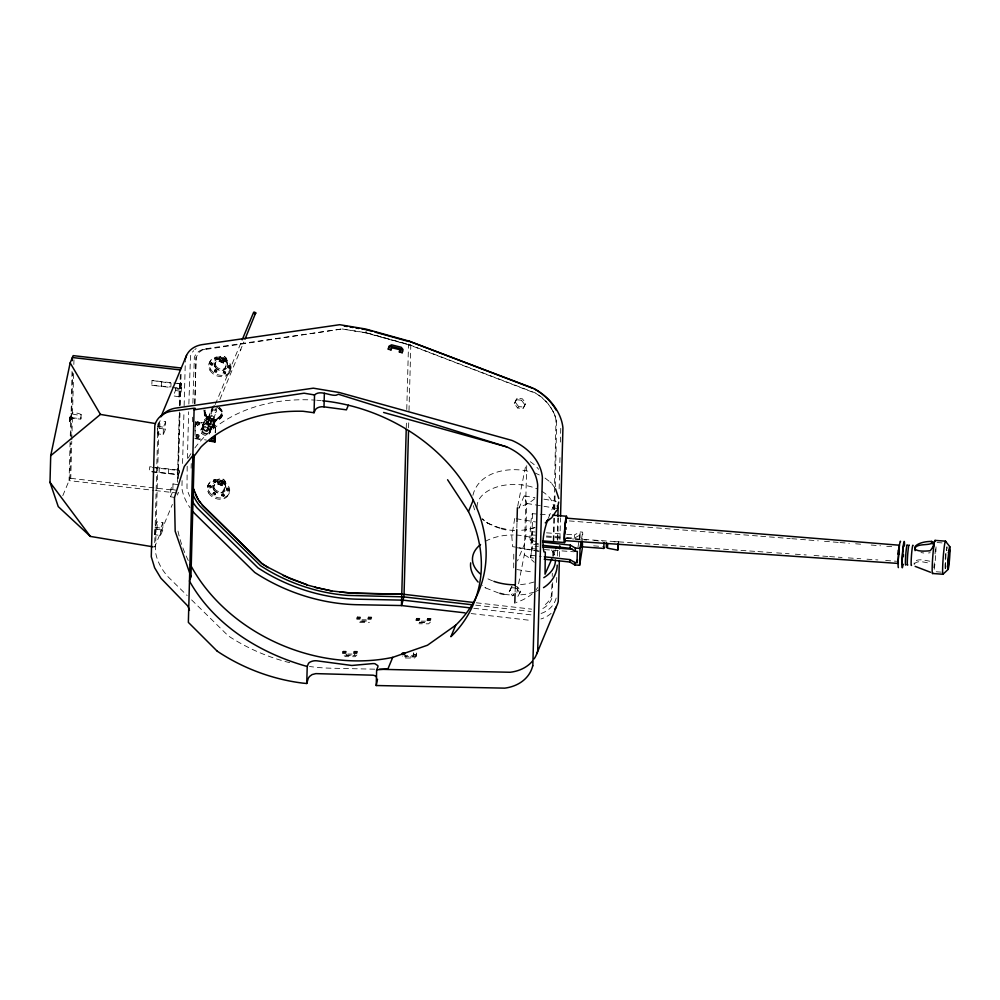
<?xml version="1.0" encoding="UTF-8"?>
<svg xmlns="http://www.w3.org/2000/svg" width="1000" height="1000" viewBox="0 0 1000 1000"><rect width="100%" height="100%" fill="white"/><g stroke="black" fill="none" stroke-linecap="round" stroke-linejoin="round"><path stroke-width="0.75" stroke-dasharray="5 3.75" d="M929.812 561.225C925.975 560.575 914.475 557.238 914.35 563.9M69.425 421.712L69.525 417.825L71.125 413.975L71.662 417.975L69.425 421.712L71.662 417.975M70.062 421.825L70.163 417.938L71.762 414.075M70.113 441.95L69.062 480.625L153.95 490.387M70.275 435.763L70.7 420.3M72.013 371.463L71.025 418.075L70.925 413.738C91.988 418.263 74.775 410.262 70.875 413.725M62.8 495.675L69.85 478.738L70.812 443.162M70.975 436.975L72.713 372.675M81.075 414.438L80.962 418.738L72.162 417.725L72.287 413.3M69.85 478.738L70.763 478.338L71.762 441.337M71.8 439.8L73.625 372.212M73.838 364.487L73.963 359.862M72.175 417.612L70.763 418.025L80.825 419.188L80.938 414.888M177.625 469.963L149.713 466.737L149.475 471.488L177.512 474.263C182.688 472.738 175.588 464.562 177.562 474.15M152.037 380.513L171.025 383.175L170.9 387.475L151.8 385.262L152.037 380.513L172.2 382.837M154.787 534.637L154.987 527.175L157.238 521.775L162.95 522.725L162.75 530.188L160.5 535.588L154.787 534.637L157.037 529.237L157.238 521.775M157.513 433.725L157.713 426.262L159.963 420.863L165.675 421.825L165.475 429.275L163.225 434.675L157.513 433.725L159.762 428.325L159.963 420.863M157.925 423.975L154.613 547.087L172.375 504.425M158.963 422.375L155.475 551.912A55.825 43.513 22.6 0 0 168.25 577L187.162 595.55M159.137 472.612L159.25 468.3M161.462 386.375L161.588 382.075M160.5 535.588L160.712 528.125L162.95 522.725M163.225 434.675L163.425 427.212L165.675 421.825M168.575 473.7L168.7 469.4M174.838 497.475L170.55 496.763L170.75 489.3L173 483.9L178.713 484.85M173 483.9L172.8 491.362L170.55 496.763M177.15 383.237L181.438 383.95L181.238 391.413L178.988 396.812L173.275 395.863L175.525 390.462L175.6 387.475M178.988 396.812L179.188 389.35L181.438 383.95M172.087 387.137L179.838 388.038C178.363 380.925 183.363 382.65 180.975 388.638L175.125 387.962M177.4 482.137L179.288 412.013M179.462 405.775L180.3 374.613M177.763 478.125L179.537 412.675M179.737 404.888L180.538 375.275M178.238 478.663L180 413.212M180.212 405.412L181.062 374.25M178.775 474.412L178.9 469.988M180.975 388.638L181.225 383.762M182.1 480.637L181.9 488.438A55.825 43.513 22.6 0 0 189.988 507.663M182.562 463.475L183.962 411.962M184.125 405.725L185.35 360.462M187.188 466.213L186.988 488.225A51.962 40.487 22.6 0 0 189.7 496.312M187.4 458.438L188.65 411.825M188.863 404.062L190.487 356.075A23.112 18.012 22.6 0 1 193.688 350.712M191.125 468.2L191.25 463.562M192.375 421.812L192.5 417.175M192.875 403.263L194.338 357.463A19.013 14.812 22.6 0 1 204.188 348.988L342.762 328.85L202.787 349.862L206.762 348.688M194.8 403.888L196.05 357.575L198.75 352.575L202.85 349.712M194.862 403.738L196.112 357.425M194.988 426.875L195.075 423.825M195 431.062L195.25 422.013M195.438 421.575L194.988 438.162L206.488 440.075M196.05 437.062L196.513 434.8L197.825 434.4L199.1 435.225L199.062 436.45L197.325 437.887L196.05 437.062L196.513 434.8M196.388 424.575L196.85 422.3L198.162 421.9L199.438 422.738L199.4 423.963L197.662 425.4L196.388 424.575L196.85 422.3M198.637 437.488L199.1 435.225M198.975 425L199.438 422.738M202.362 425.575L205.138 419.425M202.862 425.65L202.387 424.75M219.412 407.275A9.6 7.475 22.6 0 1 217.5 419.712A9.6 7.475 22.6 0 1 204.037 411.388L204.65 410.712L205.113 420.25M204.65 410.712L204.125 411.45M206.675 430.3L208.938 424.487L212.225 419.575L213.212 419.75L209.925 425.062L208.938 424.888L206.675 430.3L207.675 430.462L209.938 424.65L213.212 419.75M207.312 422.325L209.575 416.5L210.575 416.675L208.312 422.488L207.312 422.325L213.025 405.25M207.675 430.462L206.688 429.888M211.925 427.15L212.387 424.888L213.7 424.487L214.975 425.312L214.5 427.587L211.925 427.15L214.387 421.312L222.1 413.963L214.862 422.212L212.125 427.537L214.887 421.4L222.1 413.963M208.938 424.888L212.225 419.575M212.387 424.888L212.35 426.112L213.625 426.95L214.938 426.55M212.613 427.625L212.638 426.8M212.125 427.537L214.387 421.312M214.5 427.587L214.975 425.312M214.862 422.212L214.887 421.4M215.175 432.9L215.562 424.925L196.875 421.812M215.362 432.463L215.562 424.925M214.375 422.137L221.612 413.875M406.25 428.137L406.425 421.912M406.763 409.462L408.525 344.1M408.537 427.812L408.775 421.438M409 410.675L410.825 345.112L366.3 332.762L341.962 328.938L365.875 332.912L410.012 345.175L535.9 393.4A38.475 28.65 34.7 0 1 556.638 421.25L555.275 487.875M513.763 554.175L513.7 568.987M515.112 591.987L515.288 585.75M516.838 528.038L517.013 521.8M516.9 592.375L524.312 554.8L526.75 464.338M518.875 508.512L523.625 497.113A6.288 1.137 -80.6 0 1 524.325 495.988L526.763 503.438L525.788 537.35L524.225 544.663L517.5 560.875M533.675 558.038L530.662 557.712L532.163 546.25L538.362 546.712M538.562 544.85L531.025 544.012L532.55 531.788L535.65 532.013M530.662 557.712L532.163 546.25M531.025 544.012L532.55 531.788M552.013 584.138L551.213 596.613A32.75 24.388 34.7 0 1 542.75 606.213M552.225 576.388L552.3 573.275M552.762 556.213L552.938 550M553.188 540.688L553.812 517.413M554.025 509.65L555.975 419.975M552.725 582.663L551.775 598.425M553.438 556.25L553.6 550.025M553.85 540.712L554.487 517.4M554.688 509.625L555.075 495.637M557.263 539.538L557.85 517.913M556.613 582.438L556.775 576.2M557.325 555.925L557.487 549.688M557.737 540.337L558.375 516.938M559.138 488.875L560.013 456.125M560.4 442.088L560.862 424.938M559.45 556.613L559.625 550.413M559.913 539.562L560.5 517.85M566.613 537.525L574.362 538.112L574.45 534.9L580 531.938L582.638 532.125A19.7 1.238 -85.7 0 1 582.65 540.288M579.2 539.575L580 531.938A19.7 1.238 -85.7 0 1 580.013 540.087M914.137 564.375L914.175 562.888M227.45 365.737C228.925 358.275 218.912 354.525 214.913 360.863M226.05 488.325L224.913 483.088L222.362 480.55M214.662 405.913C209.537 410.238 215.712 414.7 216.325 408.05M215.138 410.925L214.225 409.675L212.875 410.225M181.1 388.188L179.887 387.925M946.012 553.612L945.525 566.075L946.275 562.087M365.875 332.912L366.225 329.675M210.15 364.787L210.662 362.9L211.812 362.663L212.662 364.412L211.15 365.55L210.15 364.787L210.662 362.9M212.3 365.312L212.812 363.413M214.775 359.275L215.287 357.388L216.438 357.15L217.288 358.913L215.775 360.037L214.775 359.275L215.287 357.388M214.325 371.812L214.838 369.925L215.975 369.688L216.838 371.45L215.325 372.575L214.325 371.812L214.838 369.925M216.912 359.8L217.425 357.912M216.462 372.337L216.975 370.45M223.575 360.788L224.088 358.9L226.225 359.425L225.712 361.312L224.575 361.55L223.575 360.788L224.338 358.9L223.775 357.962M223.95 359.9C222.3 355.838 220.9 361.275 224.95 360.662L226.088 360.425M223.125 373.325L223.637 371.438L224.775 371.2L225.637 372.962L224.125 374.087L223.125 373.325L223.637 371.438M225.712 361.312L226.225 359.425M208.75 487.375L209.262 485.487L210.4 485.25L211.262 487L209.75 488.137L208.75 487.375L209.262 485.487M225.263 373.85L225.775 371.962M227.75 367.825L228.263 365.925L229.4 365.688L230.263 367.45L228.75 368.575L227.75 367.825L228.263 365.925M210.888 487.9L211.4 486M213.375 481.863L213.888 479.975L215.025 479.738L215.888 481.5L214.375 482.625L213.375 481.863L213.888 479.975M229.887 368.338L230.4 366.45M212.925 494.4L213.438 492.512L214.575 492.275L215.425 494.038L213.925 495.163L212.925 494.4L213.438 492.512M215.512 482.388L216.025 480.5M215.062 494.925L215.575 493.038M222.175 483.375L222.688 481.488L224.825 482.013L224.312 483.9L222.175 483.375C224.9 478.125 214.75 480.087 213.512 483.45M221.775 480.312C218.35 480.387 222.45 485.025 222.688 481.488M221.713 495.913L222.225 494.025L223.375 493.787L224.225 495.55L222.712 496.675L221.713 495.913L222.225 494.025M224.312 483.9L224.825 482.013M223.863 496.438L224.375 494.55M226.337 490.412L226.85 488.512L228 488.275L228.85 490.037L227.338 491.163L226.337 490.412L226.85 488.512M228.475 490.925L228.988 489.038M578.025 546.962L578.962 541.05M581.462 539.525L582.638 532.125M472.912 495.35C478.512 471.213 510.312 465.938 530.925 471.962M223.175 357.725L222.113 359.025L224.288 359.15M224.088 359.65L223.988 358.888M220.613 480.85L221.412 482.188L222.887 481.737M222.675 482.238L221.875 480.9L220.4 481.35M517.688 506.262L525.988 464.175M618.138 542.325L618.325 541.65L612.375 541.925M514.725 518.488L511.8 536.15L512.625 546.65L533.362 550.125M946.425 550.65L946.762 549.625L946.938 550.8M151.8 385.262L170.525 386.962M208.312 422.488L214.025 405.425M556.188 598.038L555.475 600.275A38.388 28.6 34.7 0 1 540.55 613.625M346.388 654.013L345.838 655.525L354.25 655.588L354.8 654.062M414.038 655.413L413.488 656.925L405.075 656.875L405.625 655.35L414.038 655.413L413.612 653L416.388 653.012L416.15 656.3L414.363 658.062L404.712 658L402.287 656.213M413.488 656.925L413.612 653M416.15 656.3L416.388 653.012M555.562 549.875L552.975 556.15M209.125 363.4L209.662 362.125M210.3 363.787L211.812 362.663M211.15 365.55L212.662 364.412M214.925 358.275L216.438 357.15M215.775 360.037L217.288 358.913M214.9 364.038L215.5 362.6M214.475 370.812L215.975 369.688M215.325 372.575L216.838 371.45M196.425 423.338L198.162 421.9M223.713 359.787L225.225 358.663M197.662 425.4L199.4 423.963M224.575 361.55L224.95 360.662M225.287 368.088L225.888 366.637M196.088 435.838L197.825 434.4M223.263 372.325L224.775 371.2M197.325 437.887L199.062 436.45M200.763 430.15L201.25 428.975M202.325 426.463L205.25 419.425M224.125 374.087L225.637 372.962M202.2 429.263L207.225 417.188M227.887 366.812L229.4 365.688M208.263 417.5L211.475 409.8M228.75 368.575L230.263 367.45M177.387 495.012L178.512 492.312M215.263 404.475L241.575 341.275M230.162 371.6L230.688 370.325M219.913 399.425L243.837 341.962M240.637 350.188L240.975 349.375M213.325 419.05L216.525 411.35M209.338 431.45L214.363 419.375M209.788 432.925L210.287 431.737M211.312 429.212L214.237 422.175M213.2 427.987L213.625 426.95M207.725 485.988L208.25 484.712M208.888 486.375L210.4 485.25M209.75 488.137L211.262 487M213.512 480.863L215.025 479.738M214.375 482.625L215.888 481.5M213.487 486.625L214.1 485.188M213.062 493.4L214.575 492.275M213.925 495.163L215.425 494.038M222.312 482.375L223.825 481.25M223.162 484.137L224.675 483.013M223.875 490.675L224.475 489.225M221.863 494.913L223.375 493.787M222.712 496.675L224.225 495.55M226.488 489.4L228 488.275M227.338 491.163L228.85 490.037M228.75 494.188L229.288 492.912M366.3 332.762L410.763 345.262L536.112 393.237A36.95 27.525 34.7 0 1 556.025 419.988M410.825 345.112L410.012 345.175M548.438 518L554.963 502.325A6.288 1.137 -80.6 0 1 555.662 501.188L556.125 501.55M532.225 543.1L532.737 535.988L532.225 543.1L538.275 543.55M514.275 403.6L517.112 398.3L522.362 398.8L525.763 403.212L523.9 407.1L522.925 408.512L517.675 408L514.275 403.6L517.112 398.3M522.925 408.512L525.763 403.212M512.038 586.213L510.175 590.112L513.575 594.513L512.6 595.913L509.2 591.512L512.038 586.213L517.3 586.725L520.7 591.125L517.863 596.425L520.7 591.125M516.138 399.7L521.4 400.213L522.362 398.8M517.675 408L518.65 406.6L523.9 407.1M509.2 591.512L510.175 590.112M511.062 587.612L516.325 588.125L517.3 586.725M914.312 563.8C917.913 559.775 925.225 562.65 929.762 563.188M356.912 654.963L355.112 656.712L345.475 656.65L343.05 654.875M430.4 622.075L428.612 623.825L418.963 623.763M416.7 654.788L414.9 656.538L405.262 656.475M574.362 538.112L579.913 535.138M535.65 591.512L539.738 589.625M222.113 359.025L224.2 358.387M211.95 425.925L214.537 426.35M220.712 481.613L222.787 480.975M534.675 527.663L525.95 529.75M534.288 592.15L524.712 594.487L517.137 595.087M928.525 552.987L930.138 552.7M362.038 619.788L366.238 619.812M421.275 621.138L425.487 621.163M361.637 620.913L367.15 620.95M360.087 621.3L368.5 621.35M419.5 622.25L426.4 622.288M419.325 622.65L427.738 622.7M359.712 622.425L369.363 622.487M347.788 654.025L351.987 654.05M413.062 654.513L415.838 654.538M346.012 655.138L355.662 655.2M374.762 669.188L329.95 668.175A156.6 122.05 22.6 0 1 309.45 666.475M566.4 538.188L756.413 551.462M757.962 551.575L775.1 552.775M776.65 552.875L789.112 553.75M795.337 554.188L806.25 554.95M814.038 555.487L828.05 556.475M829.6 556.575L842.062 557.45M848.3 557.888L860.75 558.763M866.988 559.188L877.887 559.95M885.675 560.5L896.575 561.263M937.075 542.525L942.513 542.938M532.325 513.675A13.188 0.825 -85.7 0 1 531.55 533.6A13.188 0.825 -85.7 0 1 530.138 533.212A13.188 0.825 -85.7 0 1 532.325 513.675L549.412 514.95M546.512 532.825L565.138 534.212M566.688 534.325L574.45 534.9M532.463 534.987L535.562 535.225M546.438 536.025L565.05 537.413M546.35 537L573.587 539.025M575.112 539.138L586.688 540M594 540.55L602.788 541.2M530.35 539.987L533.45 540.212M593.625 545.85L602.413 546.5M936.237 571.763L941.675 572.175M532.1 548.675L538.3 549.138M544.513 549.6L574 551.8M569.275 520.925L759.125 536.087M760.688 536.213L790.25 538.575M791.812 538.688L807.375 539.938M808.925 540.062L818.263 540.812M824.488 541.3L838.5 542.425M840.05 542.55L849.388 543.288M855.612 543.787L863.4 544.412M871.175 545.037L880.512 545.775M886.737 546.275L894.525 546.9M504.375 594.45L514.312 595.288M531.112 540.812L538.65 541.638M530.725 555.288L541.263 556.438M173.75 383.013L179.95 383.738M179.462 384.15L181.088 384.338M152.35 467.512L178.762 470.562M152.238 471.812L178.588 474.85M70.763 478.338L174.338 490.238M155.5 490.562L177.1 493.05M476.312 602.788L531.663 609.15M475.7 605.175L531.225 611.55M473.8 608.288L532.188 615M471.138 613.562L531.525 620.5M921.012 552.587L923.763 553M174.9 388.638L179.188 389.35M175.525 390.462L181.238 391.413M209.575 416.912L210.562 417.075M212.213 419.988L213.2 420.15M207.325 421.912L208.325 422.075M196.688 422.25L215.375 425.363M208.938 424.487L209.938 424.65M157.713 426.262L163.425 427.212M159.762 428.325L165.475 429.275M69.525 417.825L70.163 417.938M194.8 438.612L203.425 440.037M524.587 495.975L534.95 497.675M543.913 499.162L555.85 501.15M526.763 503.438L556.6 508.4M516.225 518.725L535.625 521.95M170.75 489.3L176.475 490.25M534.85 550.375L539.338 551.125M516.225 547.587L538.6 551.312M516.8 569.513L533.212 572.238M154.987 527.175L160.712 528.125M157.037 529.237L162.75 530.188M500.175 528.138L487.587 523.212L482.137 519M498.425 592.95L485.838 588.025L482.587 585.513M535.1 473.013L539.3 474.95M197.725 422.938L199 423.775M196.825 423.537L198.1 424.363M197.387 435.438L198.663 436.262M196.488 436.025L197.763 436.85M224.862 359.55L225.863 360.312M229.037 366.575L230.025 367.337M228.113 366.925L229.112 367.688M216.062 358.038L217.062 358.8M215.15 358.387L216.15 359.15M224.412 372.088L225.4 372.85M223.5 372.438L224.488 373.2M211.438 363.55L212.438 364.312M210.525 363.9L211.525 364.663M215.613 370.575L216.612 371.337M214.7 370.925L215.7 371.688M223.45 482.137L224.45 482.9M222.537 482.488L223.538 483.25M227.625 489.162L228.625 489.925M226.713 489.513L227.712 490.275M214.65 480.625L215.65 481.388M213.738 480.975L214.737 481.737M223 494.675L224 495.438M222.087 495.025L223.088 495.788M210.037 486.138L211.025 486.9M209.112 486.488L210.113 487.25M214.2 493.162L215.2 493.925M213.287 493.512L214.288 494.275M554.675 487.663L551.213 482.837L543.5 476.887L544.462 477.638M550.025 481.912L551.213 482.837M486.637 522.463L487.587 523.212M484.888 587.288L485.838 588.025M191.612 599.913L228.337 635.925A156.6 122.05 22.6 0 0 291.837 663.175M521.4 400.213L524.788 404.613M515.25 402.188L518.65 406.6M516.325 588.125L519.725 592.525M553.787 553.688L554.775 555.075M618.325 541.65L618.438 542.762M552.812 411.012L553.288 411.912M474.575 509.85L473.312 505.575M404.65 654.463L405.075 656.875M204.15 410.625L204.613 420.163M551.125 613.362A42.287 31.5 34.7 0 1 540.95 618.962M551.812 598.45A34.263 25.525 34.7 0 1 540.763 609.513M219.2 407.8A9.6 7.475 22.6 0 1 216.163 420.45A9.6 7.475 22.6 0 1 203.962 409.913M218.75 407.825A8.537 6.65 22.6 0 1 216.038 419.075A8.537 6.65 22.6 0 1 205.188 409.712M216.725 407.088A8.537 6.65 22.6 0 1 220.85 416.312A8.537 6.65 22.6 0 1 210.837 418.975A8.537 6.65 22.6 0 1 204.975 410.225M215.125 408.825A2.65 2.062 22.6 0 1 216.213 411.987A2.65 2.062 22.6 0 1 212.5 412.075A2.65 2.062 22.6 0 1 212.062 408.888M194.862 349.588A23.112 18.012 22.6 0 1 196.163 348.587M188.275 560.513A160.087 124.763 22.6 0 1 177.362 528.075M188.312 457.938A160.087 124.763 22.6 0 1 191.425 452.85M194.875 447.912A160.087 124.763 22.6 0 1 315.225 400.125M316.725 400.238A160.087 124.763 22.6 0 1 321.238 400.613M535.112 527.5A38.325 23 1.5 0 1 518.913 530.425M514.637 530.45A38.325 23 1.5 0 1 507.512 529.837M499.363 528.088A38.325 23 1.5 0 1 482.525 518.763M477.05 507.225A38.325 23 1.5 0 1 497.025 486.938A38.325 23 1.5 0 1 536.725 488.738M541.925 491.35A38.325 23 1.5 0 1 553.413 510.688M534 582.025A41.487 24.9 1.5 0 1 517.788 584.75M492.525 580.85A41.487 24.9 1.5 0 1 485.15 577.325M485.337 541.35A41.487 24.9 1.5 0 1 513.162 534.975M516.25 535.062A41.487 24.9 1.5 0 1 534 538.438M551.5 549.987A41.487 24.9 1.5 0 1 554.775 556.237M566.475 527.312A13.188 0.825 -85.7 0 1 566.312 529.6M534.825 498.625A49.438 29.675 1.5 0 1 518.763 507.325M530.262 461.712A49.438 29.675 1.5 0 1 538.625 469.3M537.688 587.55A49.438 29.675 1.5 0 1 536.163 589.712M532.263 593.763A49.438 29.675 1.5 0 1 516.2 602.463M524.312 554.8A49.438 29.675 1.5 0 1 534.237 562.312M935.3 548.913A16.6 1.037 -85.7 0 1 934.812 557.225M934.325 562.863A16.6 1.037 -85.7 0 1 933.775 567.788M946.25 549.775A11.262 0.712 -85.7 0 1 947.163 552.413M946.038 565.925A11.262 0.712 -85.7 0 1 945.5 568.75M945.15 568.65A11.262 0.712 -85.7 0 1 945.962 552.075M945.55 553.713A16.6 1.037 -85.7 0 1 945.025 560.875M936.025 546.875A14.612 0.925 -85.7 0 1 933.787 571.138M202.763 431.6A3.75 2.925 22.6 0 0 209.037 432.15A3.75 2.925 22.6 0 0 205.512 427.312A3.75 2.925 22.6 0 0 202.763 431.6M203.812 429.075A3.75 2.925 22.6 0 0 210.087 429.637A3.75 2.925 22.6 0 0 206.55 424.8A3.75 2.925 22.6 0 0 203.812 429.075M206.737 422.038A3.75 2.925 22.6 0 0 213.012 422.6A3.75 2.925 22.6 0 0 209.488 417.762A3.75 2.925 22.6 0 0 206.737 422.038M207.787 419.525A3.75 2.925 22.6 0 0 214.062 420.075A3.75 2.925 22.6 0 0 210.538 415.238A3.75 2.925 22.6 0 0 207.787 419.525M208.663 419.162A2.65 2.062 22.6 0 0 213.113 419.55A2.65 2.062 22.6 0 0 210.613 416.125A2.65 2.062 22.6 0 0 208.663 419.162M203.025 429.4A4.713 3.675 22.6 0 0 210.938 430.1A4.713 3.675 22.6 0 0 206.488 424.012A4.713 3.675 22.6 0 0 203.025 429.4M205.963 422.362A4.713 3.675 22.6 0 0 213.863 423.062A4.713 3.675 22.6 0 0 209.412 416.975A4.713 3.675 22.6 0 0 205.963 422.362M201.962 431.925A4.737 3.688 22.6 0 0 209.9 432.625A4.737 3.688 22.6 0 0 205.438 426.512A4.737 3.688 22.6 0 0 201.962 431.925M201.462 433.113A4.737 3.688 22.6 0 0 209.412 433.812A4.737 3.688 22.6 0 0 204.938 427.7A4.737 3.688 22.6 0 0 201.462 433.113M219.537 360.25A4.013 3.125 22.6 0 0 226.275 361.375A4.013 3.125 22.6 0 0 223.038 356A4.013 3.125 22.6 0 0 219.537 360.25M221 360.163A2.087 1.638 22.6 0 0 224.513 360.737A2.087 1.638 22.6 0 0 222.825 357.938A2.087 1.638 22.6 0 0 221 360.163M215.35 367.512A5.575 4.35 22.6 0 0 224.713 369.075A5.575 4.35 22.6 0 0 220.212 361.6A5.575 4.35 22.6 0 0 215.35 367.512M210.575 369.162A11.287 8.8 22.6 0 0 229.537 372.312A11.287 8.8 22.6 0 0 220.425 357.2A11.287 8.8 22.6 0 0 210.575 369.162M210.037 370.438A11.287 8.8 22.6 0 0 229.013 373.587A11.287 8.8 22.6 0 0 219.887 358.475A11.287 8.8 22.6 0 0 210.037 370.438M219.363 360.65A4.013 3.125 22.6 0 0 226.1 361.775A4.013 3.125 22.6 0 0 222.862 356.413A4.013 3.125 22.6 0 0 219.363 360.65M215.95 366.062A5.575 4.35 22.6 0 0 225.312 367.625A5.575 4.35 22.6 0 0 220.812 360.163A5.575 4.35 22.6 0 0 215.95 366.062M214.762 366.425A6.963 5.425 22.6 0 0 226.475 368.375A6.963 5.425 22.6 0 0 220.85 359.05A6.963 5.425 22.6 0 0 214.762 366.425M218.125 482.837A4.013 3.125 22.6 0 0 224.862 483.963A4.013 3.125 22.6 0 0 221.625 478.587A4.013 3.125 22.6 0 0 218.125 482.837M219.587 482.75A2.087 1.638 22.6 0 0 223.113 483.325A2.087 1.638 22.6 0 0 221.412 480.525A2.087 1.638 22.6 0 0 219.587 482.75M213.938 490.1A5.575 4.35 22.6 0 0 223.312 491.662A5.575 4.35 22.6 0 0 218.8 484.188A5.575 4.35 22.6 0 0 213.938 490.1M209.163 491.75A11.287 8.8 22.6 0 0 228.137 494.9A11.287 8.8 22.6 0 0 219.013 479.787A11.287 8.8 22.6 0 0 209.163 491.75M208.637 493.025A11.287 8.8 22.6 0 0 227.6 496.175A11.287 8.8 22.6 0 0 218.487 481.062A11.287 8.8 22.6 0 0 208.637 493.025M217.963 483.237A4.013 3.125 22.6 0 0 224.7 484.363A4.013 3.125 22.6 0 0 221.462 479A4.013 3.125 22.6 0 0 217.963 483.237M214.537 488.65A5.575 4.35 22.6 0 0 223.912 490.213A5.575 4.35 22.6 0 0 219.412 482.75A5.575 4.35 22.6 0 0 214.537 488.65M213.363 489.012A6.963 5.425 22.6 0 0 225.062 490.962A6.963 5.425 22.6 0 0 219.438 481.637A6.963 5.425 22.6 0 0 213.363 489.012"/><path stroke-width="1.5" d="M618.212 544.775L618.162 543.812L617.875 547.987L618.413 543.612M153.075 546.838L90.363 536.413L58.25 506.613L50 482.312L50.712 455.7L70.163 362.875L73.175 355.625L181.225 368.013M72.3 360.613L72.387 357.512L180.425 369.938M189.462 610.4L189.088 609.175A15.237 12.737 71.6 0 0 187.45 605.65L160.888 578.212L154.625 567.75L151.275 556.75L154.812 425.675C156.363 417.788 163.787 412.362 171.45 411.25L194.013 408.212A8.8 1.275 -11.7 0 1 195.4 408.475L194.088 409.812L188.363 622.388L217.262 651.225M192.725 481.062L192.838 486.975L192.787 480.913M217.275 651.213A157.325 122.613 22.6 0 0 302.987 683.15L306.75 683.487L307.213 666.475C259.6 653.238 214.1 624.963 189.475 581.062L190.95 576.7L194.213 455.825M211.625 438.413L211.588 439.65L212.862 440.475L214.163 440.075L214.2 438.85L212.925 438.013M209.175 441L214.938 441.95L215.1 435.925M214.938 441.95L215.238 436.987M193.637 455.975L192.787 458.025L201.1 446.863A160.087 124.763 22.6 0 1 303.025 411.262L314.05 412.725L314.538 394.938C320.225 389.613 329.825 396.087 336.062 395.238L338.413 394.25L506.675 446.863A47.062 36.688 22.6 0 1 525.275 459.663A48.55 37.837 22.6 0 1 537.675 485.112L532.825 665.812M314.05 412.725L315.138 410.125A7.312 4.338 -1.2 0 1 324 406.838L324.363 393.288M532.725 665.788A43.513 33.913 22.6 0 1 504.738 688.15L376.225 685.525L376.65 669.837L377.738 667.225A7.025 3.65 -18.2 0 0 377.863 665.662L374.95 663.713A7.963 4.138 -18.2 0 0 372.35 663.637L351.812 665.475L317.137 660.85A7.312 4.338 -1.2 0 0 310.825 661.75L310.113 662.087A7.175 4.487 17.5 0 0 308.288 663.863L307.213 666.475M406.213 429.7L401.475 605.55L464.95 612.85M408.525 430.775L404.05 594.475L403.125 600.163L401.475 605.55L356.375 604.7A156.6 122.05 22.6 0 1 254.75 572.45L194.675 513.525A55.825 43.513 22.6 0 1 193.012 511.625M514.825 602.9L515.075 593.55M515.288 585.75L516.8 529.6M517.013 521.8L517.388 507.762M557.888 516.375L558.1 508.65L557.312 505.8M559.325 561.263L558.237 601.587A42.287 31.5 34.7 0 1 554.825 609.2M559.663 548.862L559.75 545.763M560.538 516.3L562.925 427.912A46.487 34.625 34.7 0 0 533.438 388.338L408.612 340.988L365.575 329L339.725 324.7L201.925 344.663A26.975 21.025 22.6 0 0 185.387 358.9M582.513 543.612A19.7 1.238 -85.7 0 1 582.188 549.025L579.6 565.288L574.888 564.938L569.812 562.025L569.888 559.6L544.275 556.775M569.888 559.6L574.95 562.513L577.025 562.663L577.325 551.4L575.25 551.237L570.188 548.325L570.275 545.125L543.162 542.137M574.888 564.938L574.95 562.513M575.25 551.237L575.337 548.038L570.275 545.125M579.6 565.288L580.05 548.387L581.225 541M915.062 550.65C913.037 542.987 927.537 545.725 931.562 543.4L931.612 541.413C936.587 542.137 932.05 548.675 930.188 550.725C905.425 553.4 913.662 541.325 931.612 541.413M582.188 542.7L582.163 541.487L581.788 546.788L603.737 548.425L603.987 547.263M582.375 541.312L582.15 543.15M564.712 533.6L564.812 531.475M933.812 545.837L933.425 543.875L931.562 543.4M581.737 544.312L581.962 541.6M618.375 544.612L617.712 550.138L607.487 548.162L607.638 543.75M903.363 556.712L903.512 554.575M245.025 339.1L255.75 312.738L254.013 312.013L253.912 313.5M582.2 544L582.275 543.075M897.875 554.163L898.238 550.125M898.888 554.237L899.262 550.2M582.112 543.612L581.788 546.788M617.925 543.95L617.712 550.138M582.075 544.038L581.875 544.788M604.012 542.463L603.737 548.425M606.487 542.5L606.325 547.587M470.662 562.85C469.712 570 473.562 576.888 478.137 582.087M557.212 565.138C557.038 574.513 551.375 582.837 543.525 587.65M577.025 562.663L577.487 559.712M565.588 523.112L566.163 520.675L566.337 521.912M557.425 508.775L558.688 502.062M388.325 349.225L388.65 347.537L391.075 346.375L400.712 348.825L402.5 351.037L402.175 352.725L399.4 352.025L399.837 349.725L391.425 347.6L390.988 349.9L388.325 349.225L389.188 346.012L391.613 344.862L401.262 347.3L403.038 349.525L402.175 352.725M898.35 562.275L897.975 563.413L564.663 540.6M556.425 546.838L556.013 548.462M306.75 683.487L308.175 678.625A8.438 6.987 -14.5 0 1 309.738 676.312L312.1 674.575L315.85 673.625L372.962 675.188A6.812 5.375 -21.1 0 1 376.55 677.075M376.225 685.525L377.5 679.175M933.188 547.875L933.587 546.712M390.988 349.9L391.538 348.375M399.4 352.025L399.95 350.513M160.888 416.875L186.525 355.425M242.175 339.837L253.538 312.55M194.562 492.25L193.363 488.65L198.088 499.438L195.263 494.188M200.487 502.638L199.275 500.975L202.975 505.85L261.9 563.638L268.238 567.587L261.95 563.488L201.725 504.4M348.35 405.213L346.425 409.837L324 406.838M283.263 575.575L307.125 584.8L291.062 579.05L268.3 567.438M331.737 590.95L315.225 587.325L331.737 590.95L348.35 592.837L402.575 594.3L356.637 593.4L340.075 592.013M404.113 594.338L473.237 602.438M322.75 400.775A160.087 124.763 22.6 0 1 467.663 489.762A160.087 124.763 22.6 0 1 455.662 625.25L427.488 645.225L392.725 657.362L387.95 668.825L376.65 669.837M455.662 625.25L450.9 636.712A160.087 124.763 22.6 0 0 468.475 511.587L473.25 500.138M547.85 519.412C544.237 529.525 541.5 541.225 543.962 551.862L545.3 552.112L545.037 574.2L551.788 558.987M536.812 653.713L556.337 606.812M255.8 313.238L254.45 313.788M566.35 518.15L899.35 545.225L897.975 563.413M556.737 510.35L551.712 517.7L545.275 522.825M193.663 454.487L184.275 466.463L174.462 497.575L175.175 531.225L190.95 576.7M948.025 569.5L942.987 574.263L932.537 573.475M50.712 455.7L100.425 414.425L154.9 423.475M194.088 409.812L304.088 393.2L314.538 394.938M405.2 652.95L402.525 652.925L401.975 654.45L404.65 654.463M379.438 669.287L510.138 672.262A42.062 32.788 22.6 0 0 532.388 661.188M935.025 540.388L945.487 541.163L949.75 546.613A11.475 0.725 -85.7 0 1 949.075 563.95A11.475 0.725 -85.7 0 1 947.85 563.612A11.475 0.725 -85.7 0 1 949.75 546.613M552.513 515.175L566.487 516.225M542.775 540.913L564.513 542.525M575.337 548.038L580.05 548.387M543.025 547.062L572.513 549.263M543.075 545.35L570.188 548.325M544.212 559.2L569.812 562.025M471.075 604.637L403.212 596.838L347.925 595.413A148.637 115.838 22.6 0 1 267.05 569.75L260.5 565.662L200.075 506.188A47.862 37.3 22.6 0 1 192.625 493.787M469.188 607.762L403.125 600.163L356.863 599.175A152.775 119.062 22.6 0 1 265.163 572.375L258.05 567.938L196.95 507.762A51.962 40.487 22.6 0 1 192.875 502.188M344.25 326.025L347.188 326.512M350.112 327L353.038 327.488M355.975 327.975L358.9 328.462M361.838 328.95L364.762 329.438M209.363 440.55L215.113 441.512M930.525 572.275L915.138 566.362M501.562 528.488L505.737 529.538M499.812 593.312L503.988 594.362M366.225 329.675L372.075 331.3M375 332.113L408.638 341.463M383.587 412.45L506.675 446.863M307.062 584.95L315.287 587.188M532.625 388.25L408.612 340.988M534.075 388.8L537.487 390.775A42.587 31.725 34.7 0 1 540.925 393.15M50 482.312L90.363 536.413M555.538 488.862L558.787 498.562M198.15 499.288L199.213 501.125M447.587 479.738L468.475 511.587M70.163 362.875L100.425 414.425M192.9 486.825L193.3 488.787M161.975 415.763A26.975 21.025 22.6 0 1 175.5 408.137L313.312 388.175L339.15 392.475L511.938 440.412A46.288 36.075 22.6 0 1 542.375 477.275L537.688 650.95A42.062 32.788 22.6 0 1 534.15 658.85M542.038 393.988A42.587 31.725 34.7 0 1 556.15 410.138M392.725 657.362A160.087 124.763 22.6 0 1 190.275 564.462M555.4 560.138A41.487 24.9 1.5 0 1 543.8 577.688M514.7 584.8A41.487 24.9 1.5 0 1 493.862 581.337M480.4 573.962A41.487 24.9 1.5 0 1 480.562 544.525M548.875 519.163A38.325 23 1.5 0 1 546.763 521.175M565.05 540.875A13.188 0.825 -85.7 0 1 564.688 529.15A13.188 0.825 -85.7 0 1 566.763 518.1M565.112 539.188A11.25 0.712 -85.7 0 1 564.7 530.65A11.25 0.712 -85.7 0 1 566.5 518.587M903.088 564.188A13.288 0.838 -85.7 0 1 901.938 563.862A13.288 0.838 -85.7 0 1 903.337 545.125A13.288 0.838 -85.7 0 1 904.5 545.45M907.725 564.9A10.188 0.637 -85.7 0 1 907.675 554.862A10.188 0.637 -85.7 0 1 909.2 545.275M911.55 565.175A10.188 0.637 -85.7 0 1 911.5 555.15A10.188 0.637 -85.7 0 1 913.025 545.55M943.3 573.763A16.6 1.037 -85.7 0 1 943.213 557.425A16.6 1.037 -85.7 0 1 945.7 541.8M932.85 572.987A16.6 1.037 -85.7 0 1 932.763 556.65A16.6 1.037 -85.7 0 1 935.25 541.025M902.638 564.513A10.188 0.637 -85.7 0 1 902.688 553.162A10.188 0.637 -85.7 0 1 904.188 545.95M905.825 564.75A10.188 0.637 -85.7 0 1 905.775 554.725A10.188 0.637 -85.7 0 1 907.3 545.125M898.4 567.625A13.288 0.838 -85.7 0 1 898.713 552.413A13.288 0.838 -85.7 0 1 900.562 541.638M948.138 562.05L948.275 566.287L949.513 549.825L948.138 562.05M343.288 651.587L342.738 653.1L345.412 653.125L345.962 651.6L343.288 651.587M357.537 617.35L356.987 618.875L359.663 618.888L360.2 617.375L357.537 617.35M354.375 651.65L353.825 653.175L356.6 653.188L357.15 651.675L354.375 651.65M368.625 617.425L368.075 618.938L370.85 618.962L371.388 617.438L368.625 617.425M416.775 618.7L416.225 620.212L418.9 620.237L419.45 618.713L416.775 618.7M427.863 618.763L427.312 620.288L430.087 620.3L430.637 618.787L427.863 618.763"/></g></svg>
